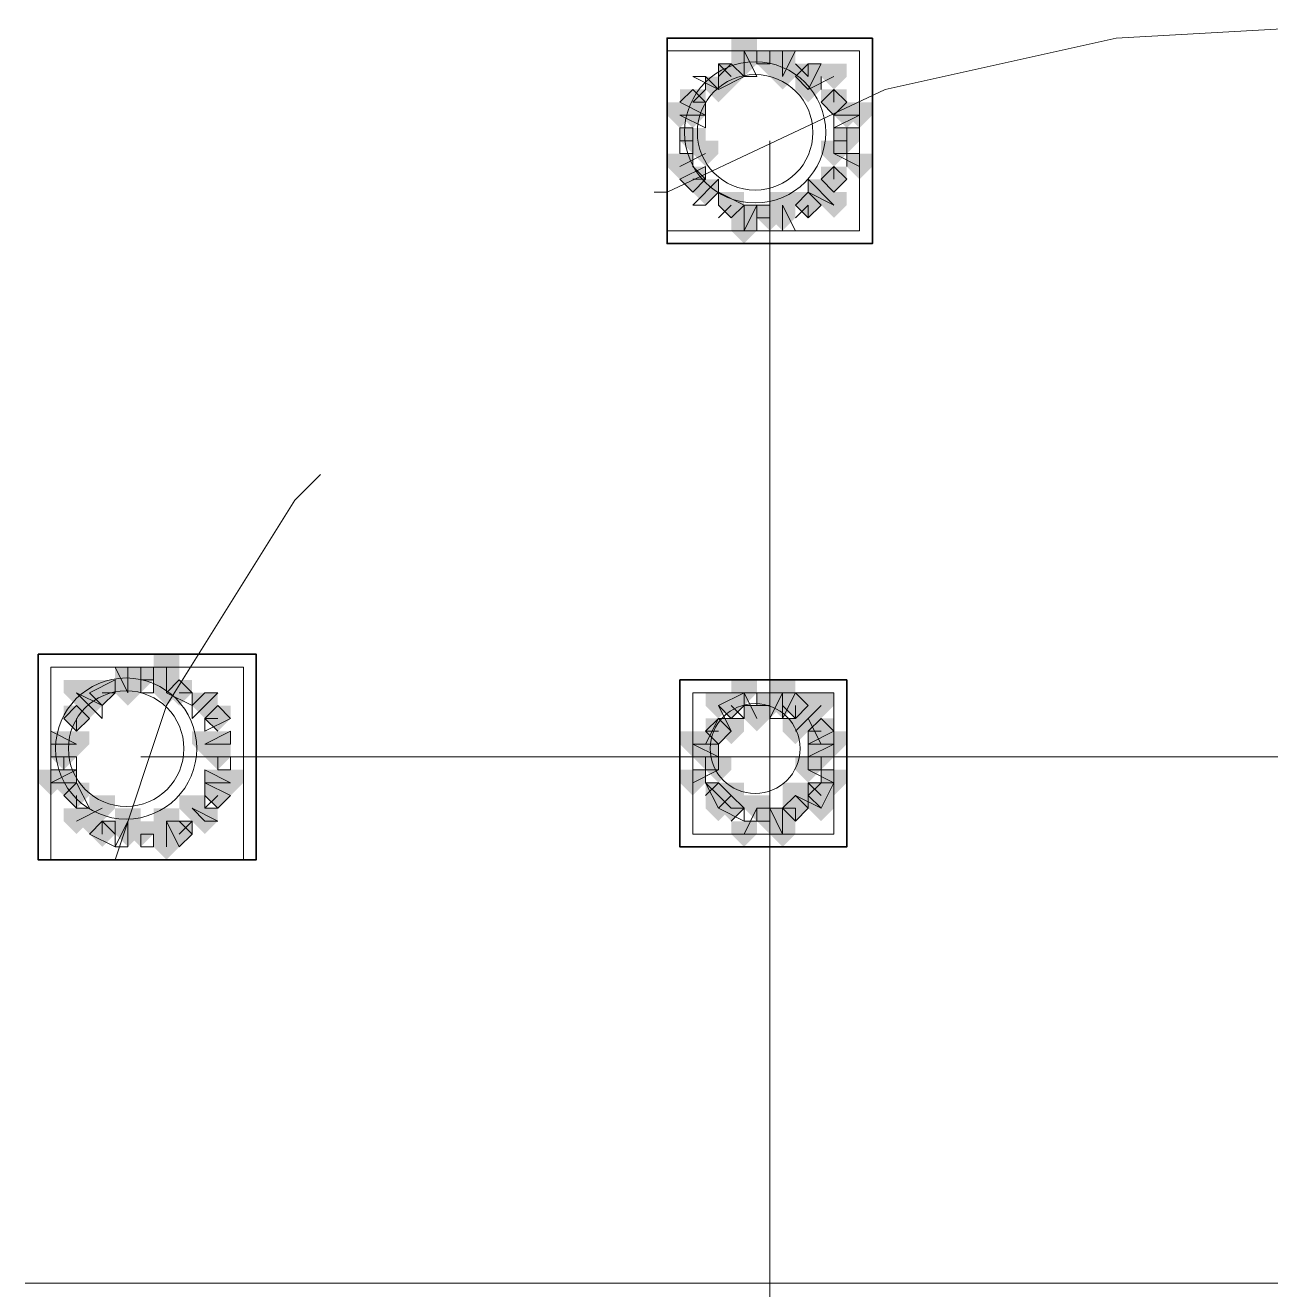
# Model space of a CAD drawing. Header units: millimetres. Extents: x 2315 to 4619, y 1334 to 1897.
# Drawn here: x 3662.01 to 3667.93, y 1541.67 to 1547.68 of the extents above; entities that cross this region are included whole.
import ezdxf

# ---------------------------------------------------------------- set-up
doc = ezdxf.new("R2010")
doc.units = ezdxf.units.MM
for name, color, linetype, true_color in [('PDF_10', 7, 'Continuous', 0x00b85c), ('PDF_AXIS', 7, 'Continuous', 0x00b85c), ('PDF_柱构件', 7, 'Continuous', 0x00b85c), ('PDF_转运站初步方案', 7, 'Continuous', 0x00b85c)]:
    doc.layers.add(name, color=color, linetype=linetype, true_color=true_color)
doc.layers.add('PDF_中心线层', color=1, linetype='Continuous')
doc.layers.add('PDF_粗实线层', color=7, linetype='Continuous')

msp = doc.modelspace()

# ---------------------------------------------------------------- hatches: boundary and pattern name
at = {"layer": 'PDF_10', "transparency": 33554559}
for points in [[(3665.5489, 1547.5601), (3665.4878, 1547.5601), (3665.4878, 1547.499), (3665.5489, 1547.4379), (3665.6099, 1547.499), (3665.6099, 1547.5601)], [(3665.5489, 1547.5601), (3665.4878, 1547.5601), (3665.4878, 1547.499), (3665.5489, 1547.4379), (3665.6099, 1547.499), (3665.6099, 1547.5601)], [(3665.3656, 1547.499), (3665.3045, 1547.499), (3665.3045, 1547.4379), (3665.3656, 1547.3768), (3665.4267, 1547.4379), (3665.4267, 1547.499)], [(3665.3656, 1547.499), (3665.3045, 1547.499), (3665.3045, 1547.4379), (3665.3656, 1547.3768), (3665.4267, 1547.4379), (3665.4267, 1547.499)], [(3665.7321, 1547.499), (3665.671, 1547.499), (3665.671, 1547.4379), (3665.7321, 1547.3768), (3665.7932, 1547.4379), (3665.7932, 1547.499)], [(3665.7321, 1547.499), (3665.671, 1547.499), (3665.671, 1547.4379), (3665.7321, 1547.3768), (3665.7932, 1547.4379), (3665.7932, 1547.499)], [(3665.1824, 1547.3768), (3665.1213, 1547.3768), (3665.1213, 1547.3157), (3665.1824, 1547.2547), (3665.2435, 1547.3157), (3665.2435, 1547.3768)], [(3665.1824, 1547.3768), (3665.1213, 1547.3768), (3665.1213, 1547.3157), (3665.1824, 1547.2547), (3665.2435, 1547.3157), (3665.2435, 1547.3768)], [(3665.8543, 1547.3768), (3665.7932, 1547.3768), (3665.7932, 1547.3157), (3665.8543, 1547.2547), (3665.9153, 1547.3157), (3665.9153, 1547.3768)], [(3665.8543, 1547.3768), (3665.7932, 1547.3768), (3665.7932, 1547.3157), (3665.8543, 1547.2547), (3665.9153, 1547.3157), (3665.9153, 1547.3768)], [(3665.8543, 1547.3768), (3665.7932, 1547.3768), (3665.7932, 1547.3157), (3665.8543, 1547.2547), (3665.9153, 1547.3157), (3665.9153, 1547.3768)], [(3665.1824, 1547.1936), (3665.1213, 1547.1936), (3665.1213, 1547.1325), (3665.1824, 1547.0714), (3665.2435, 1547.1325), (3665.2435, 1547.1936)], [(3665.1824, 1547.1936), (3665.1213, 1547.1936), (3665.1213, 1547.1325), (3665.1824, 1547.0714), (3665.2435, 1547.1325), (3665.2435, 1547.1936)], [(3665.9153, 1547.1936), (3665.8543, 1547.1936), (3665.8543, 1547.1325), (3665.9153, 1547.0714), (3665.9764, 1547.1325), (3665.9764, 1547.1936)], [(3665.9153, 1547.1936), (3665.8543, 1547.1936), (3665.8543, 1547.1325), (3665.9153, 1547.0714), (3665.9764, 1547.1325), (3665.9764, 1547.1936)], [(3665.1824, 1547.0103), (3665.1213, 1547.0103), (3665.1213, 1546.9493), (3665.1824, 1546.8882), (3665.2435, 1546.9493), (3665.2435, 1547.0103)], [(3665.1824, 1547.0103), (3665.1213, 1547.0103), (3665.1213, 1546.9493), (3665.1824, 1546.8882), (3665.2435, 1546.9493), (3665.2435, 1547.0103)], [(3665.8543, 1547.0103), (3665.7932, 1547.0103), (3665.7932, 1546.9493), (3665.8543, 1546.8882), (3665.9153, 1546.9493), (3665.9153, 1547.0103)], [(3665.8543, 1547.0103), (3665.7932, 1547.0103), (3665.7932, 1546.9493), (3665.8543, 1546.8882), (3665.9153, 1546.9493), (3665.9153, 1547.0103)], [(3665.8543, 1547.0103), (3665.7932, 1547.0103), (3665.7932, 1546.9493), (3665.8543, 1546.8882), (3665.9153, 1546.9493), (3665.9153, 1547.0103)], [(3665.3656, 1546.8882), (3665.3045, 1546.8882), (3665.3045, 1546.8271), (3665.3656, 1546.766), (3665.4267, 1546.8271), (3665.4267, 1546.8882)], [(3665.3656, 1546.8882), (3665.3045, 1546.8882), (3665.3045, 1546.8271), (3665.3656, 1546.766), (3665.4267, 1546.8271), (3665.4267, 1546.8882)], [(3665.7321, 1546.8882), (3665.671, 1546.8882), (3665.671, 1546.8271), (3665.7321, 1546.766), (3665.7932, 1546.8271), (3665.7932, 1546.8882)], [(3665.7321, 1546.8882), (3665.671, 1546.8882), (3665.671, 1546.8271), (3665.7321, 1546.766), (3665.7932, 1546.8271), (3665.7932, 1546.8882)], [(3665.5489, 1546.8271), (3665.4878, 1546.8271), (3665.4878, 1546.766), (3665.5489, 1546.7049), (3665.6099, 1546.766), (3665.6099, 1546.8271)], [(3665.5489, 1546.8271), (3665.4878, 1546.8271), (3665.4878, 1546.766), (3665.5489, 1546.7049), (3665.6099, 1546.766), (3665.6099, 1546.8271)], [(3665.5489, 1546.8271), (3665.4878, 1546.8271), (3665.4878, 1546.766), (3665.5489, 1546.7049), (3665.6099, 1546.766), (3665.6099, 1546.8271)], [(3662.5559, 1544.6282), (3662.4948, 1544.6282), (3662.4948, 1544.5671), (3662.5559, 1544.506), (3662.617, 1544.5671), (3662.617, 1544.6282)], [(3662.5559, 1544.6282), (3662.4948, 1544.6282), (3662.4948, 1544.5671), (3662.5559, 1544.506), (3662.617, 1544.5671), (3662.617, 1544.6282)], [(3662.3726, 1544.5671), (3662.3116, 1544.5671), (3662.3116, 1544.506), (3662.3726, 1544.4449), (3662.4337, 1544.506), (3662.4337, 1544.5671)], [(3662.3726, 1544.5671), (3662.3116, 1544.5671), (3662.3116, 1544.506), (3662.3726, 1544.4449), (3662.4337, 1544.506), (3662.4337, 1544.5671)], [(3662.3726, 1544.5671), (3662.3116, 1544.5671), (3662.3116, 1544.506), (3662.3726, 1544.4449), (3662.4337, 1544.506), (3662.4337, 1544.5671)], [(3662.7391, 1544.5671), (3662.678, 1544.5671), (3662.678, 1544.506), (3662.7391, 1544.4449), (3662.8002, 1544.506), (3662.8002, 1544.5671)], [(3662.7391, 1544.5671), (3662.678, 1544.5671), (3662.678, 1544.506), (3662.7391, 1544.4449), (3662.8002, 1544.506), (3662.8002, 1544.5671)], [(3665.3656, 1544.506), (3665.3045, 1544.506), (3665.3045, 1544.4449), (3665.3656, 1544.3839), (3665.4267, 1544.4449), (3665.4267, 1544.506)], [(3665.3656, 1544.506), (3665.3045, 1544.506), (3665.3045, 1544.4449), (3665.3656, 1544.3839), (3665.4267, 1544.4449), (3665.4267, 1544.506)], [(3665.5489, 1544.506), (3665.4878, 1544.506), (3665.4878, 1544.4449), (3665.5489, 1544.3839), (3665.6099, 1544.4449), (3665.6099, 1544.506)], [(3665.5489, 1544.506), (3665.4878, 1544.506), (3665.4878, 1544.4449), (3665.5489, 1544.3839), (3665.6099, 1544.4449), (3665.6099, 1544.506)], [(3665.671, 1544.506), (3665.6099, 1544.506), (3665.6099, 1544.4449), (3665.671, 1544.3839), (3665.7321, 1544.4449), (3665.7321, 1544.506)], [(3665.671, 1544.506), (3665.6099, 1544.506), (3665.6099, 1544.4449), (3665.671, 1544.3839), (3665.7321, 1544.4449), (3665.7321, 1544.506)], [(3662.2505, 1544.4449), (3662.1894, 1544.4449), (3662.1894, 1544.3839), (3662.2505, 1544.3228), (3662.3116, 1544.3839), (3662.3116, 1544.4449)], [(3662.2505, 1544.4449), (3662.1894, 1544.4449), (3662.1894, 1544.3839), (3662.2505, 1544.3228), (3662.3116, 1544.3839), (3662.3116, 1544.4449)], [(3662.2505, 1544.4449), (3662.1894, 1544.4449), (3662.1894, 1544.3839), (3662.2505, 1544.3228), (3662.3116, 1544.3839), (3662.3116, 1544.4449)], [(3662.9224, 1544.4449), (3662.8613, 1544.4449), (3662.8613, 1544.3839), (3662.9224, 1544.3228), (3662.9834, 1544.3839), (3662.9834, 1544.4449)], [(3662.9224, 1544.4449), (3662.8613, 1544.4449), (3662.8613, 1544.3839), (3662.9224, 1544.3228), (3662.9834, 1544.3839), (3662.9834, 1544.4449)], [(3665.3045, 1544.3839), (3665.2435, 1544.3839), (3665.2435, 1544.3228), (3665.3045, 1544.2617), (3665.3656, 1544.3228), (3665.3656, 1544.3839)], [(3665.3045, 1544.3839), (3665.2435, 1544.3839), (3665.2435, 1544.3228), (3665.3045, 1544.2617), (3665.3656, 1544.3228), (3665.3656, 1544.3839)], [(3665.7932, 1544.3839), (3665.7321, 1544.3839), (3665.7321, 1544.3228), (3665.7932, 1544.2617), (3665.8543, 1544.3228), (3665.8543, 1544.3839)], [(3665.7932, 1544.3839), (3665.7321, 1544.3839), (3665.7321, 1544.3228), (3665.7932, 1544.2617), (3665.8543, 1544.3228), (3665.8543, 1544.3839)], [(3662.1894, 1544.2617), (3662.1283, 1544.2617), (3662.1283, 1544.2006), (3662.1894, 1544.1395), (3662.2505, 1544.2006), (3662.2505, 1544.2617)], [(3662.1894, 1544.2617), (3662.1283, 1544.2617), (3662.1283, 1544.2006), (3662.1894, 1544.1395), (3662.2505, 1544.2006), (3662.2505, 1544.2617)], [(3662.9224, 1544.2617), (3662.8613, 1544.2617), (3662.8613, 1544.2006), (3662.9224, 1544.1395), (3662.9834, 1544.2006), (3662.9834, 1544.2617)], [(3662.9224, 1544.2617), (3662.8613, 1544.2617), (3662.8613, 1544.2006), (3662.9224, 1544.1395), (3662.9834, 1544.2006), (3662.9834, 1544.2617)], [(3665.2435, 1544.2617), (3665.1824, 1544.2617), (3665.1824, 1544.2006), (3665.2435, 1544.1395), (3665.3045, 1544.2006), (3665.3045, 1544.2617)], [(3665.2435, 1544.2617), (3665.1824, 1544.2617), (3665.1824, 1544.2006), (3665.2435, 1544.1395), (3665.3045, 1544.2006), (3665.3045, 1544.2617)], [(3665.7932, 1544.2617), (3665.7321, 1544.2617), (3665.7321, 1544.2006), (3665.7932, 1544.1395), (3665.8543, 1544.2006), (3665.8543, 1544.2617)], [(3665.7932, 1544.2617), (3665.7321, 1544.2617), (3665.7321, 1544.2006), (3665.7932, 1544.1395), (3665.8543, 1544.2006), (3665.8543, 1544.2617)], [(3662.2505, 1544.0784), (3662.1894, 1544.0784), (3662.1894, 1544.0174), (3662.2505, 1543.9563), (3662.3116, 1544.0174), (3662.3116, 1544.0784)], [(3662.2505, 1544.0784), (3662.1894, 1544.0784), (3662.1894, 1544.0174), (3662.2505, 1543.9563), (3662.3116, 1544.0174), (3662.3116, 1544.0784)], [(3662.9224, 1544.0784), (3662.8613, 1544.0784), (3662.8613, 1544.0174), (3662.9224, 1543.9563), (3662.9834, 1544.0174), (3662.9834, 1544.0784)], [(3662.9224, 1544.0784), (3662.8613, 1544.0784), (3662.8613, 1544.0174), (3662.9224, 1543.9563), (3662.9834, 1544.0174), (3662.9834, 1544.0784)], [(3665.3045, 1544.0784), (3665.2435, 1544.0784), (3665.2435, 1544.0174), (3665.3045, 1543.9563), (3665.3656, 1544.0174), (3665.3656, 1544.0784)], [(3665.3045, 1544.0784), (3665.2435, 1544.0784), (3665.2435, 1544.0174), (3665.3045, 1543.9563), (3665.3656, 1544.0174), (3665.3656, 1544.0784)], [(3665.7932, 1544.0784), (3665.7321, 1544.0784), (3665.7321, 1544.0174), (3665.7932, 1543.9563), (3665.8543, 1544.0174), (3665.8543, 1544.0784)], [(3665.7932, 1544.0784), (3665.7321, 1544.0784), (3665.7321, 1544.0174), (3665.7932, 1543.9563), (3665.8543, 1544.0174), (3665.8543, 1544.0784)], [(3665.3656, 1544.0174), (3665.3045, 1544.0174), (3665.3045, 1543.9563), (3665.3656, 1543.8952), (3665.4267, 1543.9563), (3665.4267, 1544.0174)], [(3665.3656, 1544.0174), (3665.3045, 1544.0174), (3665.3045, 1543.9563), (3665.3656, 1543.8952), (3665.4267, 1543.9563), (3665.4267, 1544.0174)], [(3665.671, 1544.0174), (3665.6099, 1544.0174), (3665.6099, 1543.9563), (3665.671, 1543.8952), (3665.7321, 1543.9563), (3665.7321, 1544.0174)], [(3665.671, 1544.0174), (3665.6099, 1544.0174), (3665.6099, 1543.9563), (3665.671, 1543.8952), (3665.7321, 1543.9563), (3665.7321, 1544.0174)], [(3665.5489, 1543.9563), (3665.4878, 1543.9563), (3665.4878, 1543.8952), (3665.5489, 1543.8341), (3665.6099, 1543.8952), (3665.6099, 1543.9563)], [(3665.5489, 1543.9563), (3665.4878, 1543.9563), (3665.4878, 1543.8952), (3665.5489, 1543.8341), (3665.6099, 1543.8952), (3665.6099, 1543.9563)], [(3662.3726, 1543.8952), (3662.3116, 1543.8952), (3662.3116, 1543.8341), (3662.3726, 1543.773), (3662.4337, 1543.8341), (3662.4337, 1543.8952)], [(3662.3726, 1543.8952), (3662.3116, 1543.8952), (3662.3116, 1543.8341), (3662.3726, 1543.773), (3662.4337, 1543.8341), (3662.4337, 1543.8952)], [(3662.5559, 1543.8952), (3662.4948, 1543.8952), (3662.4948, 1543.8341), (3662.5559, 1543.773), (3662.617, 1543.8341), (3662.617, 1543.8952)], [(3662.5559, 1543.8952), (3662.4948, 1543.8952), (3662.4948, 1543.8341), (3662.5559, 1543.773), (3662.617, 1543.8341), (3662.617, 1543.8952)], [(3662.7391, 1543.8952), (3662.678, 1543.8952), (3662.678, 1543.8341), (3662.7391, 1543.773), (3662.8002, 1543.8341), (3662.8002, 1543.8952)], [(3662.7391, 1543.8952), (3662.678, 1543.8952), (3662.678, 1543.8341), (3662.7391, 1543.773), (3662.8002, 1543.8341), (3662.8002, 1543.8952)]]:
    msp.add_hatch(color=256, dxfattribs=at).paths.add_polyline_path(points)
at = {"layer": 'PDF_柱构件', "transparency": 33554559}
for points in [[(3665.4267, 1547.6211), (3665.3656, 1547.6211), (3665.3656, 1547.5601), (3665.4267, 1547.499), (3665.4878, 1547.5601), (3665.4878, 1547.6211)], [(3665.4267, 1547.5601), (3665.3656, 1547.5601), (3665.3656, 1547.499), (3665.4267, 1547.4379), (3665.4878, 1547.499), (3665.4878, 1547.5601)], [(3665.6099, 1547.5601), (3665.5489, 1547.5601), (3665.5489, 1547.499), (3665.6099, 1547.4379), (3665.671, 1547.499), (3665.671, 1547.5601)], [(3665.6099, 1547.499), (3665.5489, 1547.499), (3665.5489, 1547.4379), (3665.6099, 1547.3768), (3665.671, 1547.4379), (3665.671, 1547.499)], [(3665.8543, 1547.499), (3665.7932, 1547.499), (3665.7932, 1547.4379), (3665.8543, 1547.3768), (3665.9153, 1547.4379), (3665.9153, 1547.499)], [(3665.3045, 1547.4379), (3665.2435, 1547.4379), (3665.2435, 1547.3768), (3665.3045, 1547.3157), (3665.3656, 1547.3768), (3665.3656, 1547.4379)], [(3665.7321, 1547.4379), (3665.671, 1547.4379), (3665.671, 1547.3768), (3665.7321, 1547.3157), (3665.7932, 1547.3768), (3665.7932, 1547.4379)], [(3665.1213, 1547.3157), (3665.0602, 1547.3157), (3665.0602, 1547.2547), (3665.1213, 1547.1936), (3665.1824, 1547.2547), (3665.1824, 1547.3157)], [(3665.1824, 1547.3157), (3665.1213, 1547.3157), (3665.1213, 1547.2547), (3665.1824, 1547.1936), (3665.2435, 1547.2547), (3665.2435, 1547.3157)], [(3665.9153, 1547.3157), (3665.8543, 1547.3157), (3665.8543, 1547.2547), (3665.9153, 1547.1936), (3665.9764, 1547.2547), (3665.9764, 1547.3157)], [(3665.9764, 1547.3157), (3665.9153, 1547.3157), (3665.9153, 1547.2547), (3665.9764, 1547.1936), (3666.0375, 1547.2547), (3666.0375, 1547.3157)], [(3665.2435, 1547.1325), (3665.1824, 1547.1325), (3665.1824, 1547.0714), (3665.2435, 1547.0103), (3665.3045, 1547.0714), (3665.3045, 1547.1325)], [(3665.8543, 1547.1325), (3665.7932, 1547.1325), (3665.7932, 1547.0714), (3665.8543, 1547.0103), (3665.9153, 1547.0714), (3665.9153, 1547.1325)], [(3665.1213, 1547.0714), (3665.0602, 1547.0714), (3665.0602, 1547.0103), (3665.1213, 1546.9493), (3665.1824, 1547.0103), (3665.1824, 1547.0714)], [(3665.9764, 1547.0714), (3665.9153, 1547.0714), (3665.9153, 1547.0103), (3665.9764, 1546.9493), (3666.0375, 1547.0103), (3666.0375, 1547.0714)], [(3665.2435, 1546.9493), (3665.1824, 1546.9493), (3665.1824, 1546.8882), (3665.2435, 1546.8271), (3665.3045, 1546.8882), (3665.3045, 1546.9493)], [(3665.7932, 1546.9493), (3665.7321, 1546.9493), (3665.7321, 1546.8882), (3665.7932, 1546.8271), (3665.8543, 1546.8882), (3665.8543, 1546.9493)], [(3665.6099, 1546.8882), (3665.5489, 1546.8882), (3665.5489, 1546.8271), (3665.6099, 1546.766), (3665.671, 1546.8271), (3665.671, 1546.8882)], [(3665.8543, 1546.8882), (3665.7932, 1546.8882), (3665.7932, 1546.8271), (3665.8543, 1546.766), (3665.9153, 1546.8271), (3665.9153, 1546.8882)], [(3665.4267, 1546.8271), (3665.3656, 1546.8271), (3665.3656, 1546.766), (3665.4267, 1546.7049), (3665.4878, 1546.766), (3665.4878, 1546.8271)], [(3665.6099, 1546.8271), (3665.5489, 1546.8271), (3665.5489, 1546.766), (3665.6099, 1546.7049), (3665.671, 1546.766), (3665.671, 1546.8271)], [(3665.4267, 1546.766), (3665.3656, 1546.766), (3665.3656, 1546.7049), (3665.4267, 1546.6439), (3665.4878, 1546.7049), (3665.4878, 1546.766)], [(3662.678, 1544.6893), (3662.617, 1544.6893), (3662.617, 1544.6282), (3662.678, 1544.5671), (3662.7391, 1544.6282), (3662.7391, 1544.6893)], [(3662.4948, 1544.6282), (3662.4337, 1544.6282), (3662.4337, 1544.5671), (3662.4948, 1544.506), (3662.5559, 1544.5671), (3662.5559, 1544.6282)], [(3662.678, 1544.6282), (3662.617, 1544.6282), (3662.617, 1544.5671), (3662.678, 1544.506), (3662.7391, 1544.5671), (3662.7391, 1544.6282)], [(3662.2505, 1544.5671), (3662.1894, 1544.5671), (3662.1894, 1544.506), (3662.2505, 1544.4449), (3662.3116, 1544.506), (3662.3116, 1544.5671)], [(3662.4948, 1544.5671), (3662.4337, 1544.5671), (3662.4337, 1544.506), (3662.4948, 1544.4449), (3662.5559, 1544.506), (3662.5559, 1544.5671)], [(3662.678, 1544.5671), (3662.617, 1544.5671), (3662.617, 1544.506), (3662.678, 1544.4449), (3662.7391, 1544.506), (3662.7391, 1544.5671)], [(3665.4267, 1544.5671), (3665.3656, 1544.5671), (3665.3656, 1544.506), (3665.4267, 1544.4449), (3665.4878, 1544.506), (3665.4878, 1544.5671)], [(3665.6099, 1544.5671), (3665.5489, 1544.5671), (3665.5489, 1544.506), (3665.6099, 1544.4449), (3665.671, 1544.506), (3665.671, 1544.5671)], [(3662.3116, 1544.506), (3662.2505, 1544.506), (3662.2505, 1544.4449), (3662.3116, 1544.3839), (3662.3726, 1544.4449), (3662.3726, 1544.506)], [(3662.8613, 1544.506), (3662.8002, 1544.506), (3662.8002, 1544.4449), (3662.8613, 1544.3839), (3662.9224, 1544.4449), (3662.9224, 1544.506)], [(3665.3045, 1544.506), (3665.2435, 1544.506), (3665.2435, 1544.4449), (3665.3045, 1544.3839), (3665.3656, 1544.4449), (3665.3656, 1544.506)], [(3665.6099, 1544.506), (3665.5489, 1544.506), (3665.5489, 1544.4449), (3665.6099, 1544.3839), (3665.671, 1544.4449), (3665.671, 1544.506)], [(3665.7932, 1544.506), (3665.7321, 1544.506), (3665.7321, 1544.4449), (3665.7932, 1544.3839), (3665.8543, 1544.4449), (3665.8543, 1544.506)], [(3665.4878, 1544.4449), (3665.4267, 1544.4449), (3665.4267, 1544.3839), (3665.4878, 1544.3228), (3665.5489, 1544.3839), (3665.5489, 1544.4449)], [(3665.7321, 1544.4449), (3665.671, 1544.4449), (3665.671, 1544.3839), (3665.7321, 1544.3228), (3665.7932, 1544.3839), (3665.7932, 1544.4449)], [(3665.3656, 1544.3839), (3665.3045, 1544.3839), (3665.3045, 1544.3228), (3665.3656, 1544.2617), (3665.4267, 1544.3228), (3665.4267, 1544.3839)], [(3665.671, 1544.3839), (3665.6099, 1544.3839), (3665.6099, 1544.3228), (3665.671, 1544.2617), (3665.7321, 1544.3228), (3665.7321, 1544.3839)], [(3662.1894, 1544.3228), (3662.1283, 1544.3228), (3662.1283, 1544.2617), (3662.1894, 1544.2006), (3662.2505, 1544.2617), (3662.2505, 1544.3228)], [(3662.2505, 1544.3228), (3662.1894, 1544.3228), (3662.1894, 1544.2617), (3662.2505, 1544.2006), (3662.3116, 1544.2617), (3662.3116, 1544.3228)], [(3662.8613, 1544.3228), (3662.8002, 1544.3228), (3662.8002, 1544.2617), (3662.8613, 1544.2006), (3662.9224, 1544.2617), (3662.9224, 1544.3228)], [(3662.9224, 1544.3228), (3662.8613, 1544.3228), (3662.8613, 1544.2617), (3662.9224, 1544.2006), (3662.9834, 1544.2617), (3662.9834, 1544.3228)], [(3665.1824, 1544.3228), (3665.1213, 1544.3228), (3665.1213, 1544.2617), (3665.1824, 1544.2006), (3665.2435, 1544.2617), (3665.2435, 1544.3228)], [(3665.2435, 1544.3228), (3665.1824, 1544.3228), (3665.1824, 1544.2617), (3665.2435, 1544.2006), (3665.3045, 1544.2617), (3665.3045, 1544.3228)], [(3665.7932, 1544.3228), (3665.7321, 1544.3228), (3665.7321, 1544.2617), (3665.7932, 1544.2006), (3665.8543, 1544.2617), (3665.8543, 1544.3228)], [(3665.8543, 1544.3228), (3665.7932, 1544.3228), (3665.7932, 1544.2617), (3665.8543, 1544.2006), (3665.9153, 1544.2617), (3665.9153, 1544.3228)], [(3665.3045, 1544.2006), (3665.2435, 1544.2006), (3665.2435, 1544.1395), (3665.3045, 1544.0784), (3665.3656, 1544.1395), (3665.3656, 1544.2006)], [(3665.7321, 1544.2006), (3665.671, 1544.2006), (3665.671, 1544.1395), (3665.7321, 1544.0784), (3665.7932, 1544.1395), (3665.7932, 1544.2006)], [(3662.1283, 1544.1395), (3662.0672, 1544.1395), (3662.0672, 1544.0784), (3662.1283, 1544.0174), (3662.1894, 1544.0784), (3662.1894, 1544.1395)], [(3662.1894, 1544.1395), (3662.1283, 1544.1395), (3662.1283, 1544.0784), (3662.1894, 1544.0174), (3662.2505, 1544.0784), (3662.2505, 1544.1395)], [(3662.9224, 1544.1395), (3662.8613, 1544.1395), (3662.8613, 1544.0784), (3662.9224, 1544.0174), (3662.9834, 1544.0784), (3662.9834, 1544.1395)], [(3662.9834, 1544.1395), (3662.9224, 1544.1395), (3662.9224, 1544.0784), (3662.9834, 1544.0174), (3663.0445, 1544.0784), (3663.0445, 1544.1395)], [(3665.1824, 1544.1395), (3665.1213, 1544.1395), (3665.1213, 1544.0784), (3665.1824, 1544.0174), (3665.2435, 1544.0784), (3665.2435, 1544.1395)], [(3665.8543, 1544.1395), (3665.7932, 1544.1395), (3665.7932, 1544.0784), (3665.8543, 1544.0174), (3665.9153, 1544.0784), (3665.9153, 1544.1395)], [(3665.3656, 1544.0784), (3665.3045, 1544.0784), (3665.3045, 1544.0174), (3665.3656, 1543.9563), (3665.4267, 1544.0174), (3665.4267, 1544.0784)], [(3665.671, 1544.0784), (3665.6099, 1544.0784), (3665.6099, 1544.0174), (3665.671, 1543.9563), (3665.7321, 1544.0174), (3665.7321, 1544.0784)], [(3662.3726, 1544.0174), (3662.3116, 1544.0174), (3662.3116, 1543.9563), (3662.3726, 1543.8952), (3662.4337, 1543.9563), (3662.4337, 1544.0174)], [(3662.8002, 1544.0174), (3662.7391, 1544.0174), (3662.7391, 1543.9563), (3662.8002, 1543.8952), (3662.8613, 1543.9563), (3662.8613, 1544.0174)], [(3665.3045, 1544.0174), (3665.2435, 1544.0174), (3665.2435, 1543.9563), (3665.3045, 1543.8952), (3665.3656, 1543.9563), (3665.3656, 1544.0174)], [(3665.4878, 1544.0174), (3665.4267, 1544.0174), (3665.4267, 1543.9563), (3665.4878, 1543.8952), (3665.5489, 1543.9563), (3665.5489, 1544.0174)], [(3665.7932, 1544.0174), (3665.7321, 1544.0174), (3665.7321, 1543.9563), (3665.7932, 1543.8952), (3665.8543, 1543.9563), (3665.8543, 1544.0174)], [(3662.2505, 1543.9563), (3662.1894, 1543.9563), (3662.1894, 1543.8952), (3662.2505, 1543.8341), (3662.3116, 1543.8952), (3662.3116, 1543.9563)], [(3662.3116, 1543.9563), (3662.2505, 1543.9563), (3662.2505, 1543.8952), (3662.3116, 1543.8341), (3662.3726, 1543.8952), (3662.3726, 1543.9563)], [(3662.4948, 1543.9563), (3662.4337, 1543.9563), (3662.4337, 1543.8952), (3662.4948, 1543.8341), (3662.5559, 1543.8952), (3662.5559, 1543.9563)], [(3662.678, 1543.9563), (3662.617, 1543.9563), (3662.617, 1543.8952), (3662.678, 1543.8341), (3662.7391, 1543.8952), (3662.7391, 1543.9563)], [(3662.8613, 1543.9563), (3662.8002, 1543.9563), (3662.8002, 1543.8952), (3662.8613, 1543.8341), (3662.9224, 1543.8952), (3662.9224, 1543.9563)], [(3665.6099, 1543.9563), (3665.5489, 1543.9563), (3665.5489, 1543.8952), (3665.6099, 1543.8341), (3665.671, 1543.8952), (3665.671, 1543.9563)], [(3662.4948, 1543.8952), (3662.4337, 1543.8952), (3662.4337, 1543.8341), (3662.4948, 1543.773), (3662.5559, 1543.8341), (3662.5559, 1543.8952)], [(3662.678, 1543.8952), (3662.617, 1543.8952), (3662.617, 1543.8341), (3662.678, 1543.773), (3662.7391, 1543.8341), (3662.7391, 1543.8952)], [(3665.4267, 1543.8952), (3665.3656, 1543.8952), (3665.3656, 1543.8341), (3665.4267, 1543.773), (3665.4878, 1543.8341), (3665.4878, 1543.8952)], [(3665.6099, 1543.8952), (3665.5489, 1543.8952), (3665.5489, 1543.8341), (3665.6099, 1543.773), (3665.671, 1543.8341), (3665.671, 1543.8952)], [(3662.678, 1543.8341), (3662.617, 1543.8341), (3662.617, 1543.773), (3662.678, 1543.712), (3662.7391, 1543.773), (3662.7391, 1543.8341)]]:
    msp.add_hatch(color=256, dxfattribs=at).paths.add_polyline_path(points)
at = {"layer": 'PDF_转运站初步方案', "transparency": 33554559}
for points in [[(3665.5489, 1547.5601), (3665.4878, 1547.5601), (3665.4878, 1547.499), (3665.5489, 1547.4379), (3665.6099, 1547.499), (3665.6099, 1547.5601)], [(3665.5489, 1547.5601), (3665.4878, 1547.5601), (3665.4878, 1547.499), (3665.5489, 1547.4379), (3665.6099, 1547.499), (3665.6099, 1547.5601)], [(3665.3656, 1547.499), (3665.3045, 1547.499), (3665.3045, 1547.4379), (3665.3656, 1547.3768), (3665.4267, 1547.4379), (3665.4267, 1547.499)], [(3665.3656, 1547.499), (3665.3045, 1547.499), (3665.3045, 1547.4379), (3665.3656, 1547.3768), (3665.4267, 1547.4379), (3665.4267, 1547.499)], [(3665.7321, 1547.499), (3665.671, 1547.499), (3665.671, 1547.4379), (3665.7321, 1547.3768), (3665.7932, 1547.4379), (3665.7932, 1547.499)], [(3665.7321, 1547.499), (3665.671, 1547.499), (3665.671, 1547.4379), (3665.7321, 1547.3768), (3665.7932, 1547.4379), (3665.7932, 1547.499)], [(3665.1824, 1547.3768), (3665.1213, 1547.3768), (3665.1213, 1547.3157), (3665.1824, 1547.2547), (3665.2435, 1547.3157), (3665.2435, 1547.3768)], [(3665.1824, 1547.3768), (3665.1213, 1547.3768), (3665.1213, 1547.3157), (3665.1824, 1547.2547), (3665.2435, 1547.3157), (3665.2435, 1547.3768)], [(3665.8543, 1547.3768), (3665.7932, 1547.3768), (3665.7932, 1547.3157), (3665.8543, 1547.2547), (3665.9153, 1547.3157), (3665.9153, 1547.3768)], [(3665.8543, 1547.3768), (3665.7932, 1547.3768), (3665.7932, 1547.3157), (3665.8543, 1547.2547), (3665.9153, 1547.3157), (3665.9153, 1547.3768)], [(3665.1824, 1547.1936), (3665.1213, 1547.1936), (3665.1213, 1547.1325), (3665.1824, 1547.0714), (3665.2435, 1547.1325), (3665.2435, 1547.1936)], [(3665.1824, 1547.1936), (3665.1213, 1547.1936), (3665.1213, 1547.1325), (3665.1824, 1547.0714), (3665.2435, 1547.1325), (3665.2435, 1547.1936)], [(3665.9153, 1547.1936), (3665.8543, 1547.1936), (3665.8543, 1547.1325), (3665.9153, 1547.0714), (3665.9764, 1547.1325), (3665.9764, 1547.1936)], [(3665.9153, 1547.1936), (3665.8543, 1547.1936), (3665.8543, 1547.1325), (3665.9153, 1547.0714), (3665.9764, 1547.1325), (3665.9764, 1547.1936)], [(3665.1824, 1547.0103), (3665.1213, 1547.0103), (3665.1213, 1546.9493), (3665.1824, 1546.8882), (3665.2435, 1546.9493), (3665.2435, 1547.0103)], [(3665.1824, 1547.0103), (3665.1213, 1547.0103), (3665.1213, 1546.9493), (3665.1824, 1546.8882), (3665.2435, 1546.9493), (3665.2435, 1547.0103)], [(3665.8543, 1547.0103), (3665.7932, 1547.0103), (3665.7932, 1546.9493), (3665.8543, 1546.8882), (3665.9153, 1546.9493), (3665.9153, 1547.0103)], [(3665.8543, 1547.0103), (3665.7932, 1547.0103), (3665.7932, 1546.9493), (3665.8543, 1546.8882), (3665.9153, 1546.9493), (3665.9153, 1547.0103)], [(3665.3656, 1546.8882), (3665.3045, 1546.8882), (3665.3045, 1546.8271), (3665.3656, 1546.766), (3665.4267, 1546.8271), (3665.4267, 1546.8882)], [(3665.3656, 1546.8882), (3665.3045, 1546.8882), (3665.3045, 1546.8271), (3665.3656, 1546.766), (3665.4267, 1546.8271), (3665.4267, 1546.8882)], [(3665.7321, 1546.8882), (3665.671, 1546.8882), (3665.671, 1546.8271), (3665.7321, 1546.766), (3665.7932, 1546.8271), (3665.7932, 1546.8882)], [(3665.7321, 1546.8882), (3665.671, 1546.8882), (3665.671, 1546.8271), (3665.7321, 1546.766), (3665.7932, 1546.8271), (3665.7932, 1546.8882)], [(3665.5489, 1546.8271), (3665.4878, 1546.8271), (3665.4878, 1546.766), (3665.5489, 1546.7049), (3665.6099, 1546.766), (3665.6099, 1546.8271)], [(3665.5489, 1546.8271), (3665.4878, 1546.8271), (3665.4878, 1546.766), (3665.5489, 1546.7049), (3665.6099, 1546.766), (3665.6099, 1546.8271)], [(3662.5559, 1544.6282), (3662.4948, 1544.6282), (3662.4948, 1544.5671), (3662.5559, 1544.506), (3662.617, 1544.5671), (3662.617, 1544.6282)], [(3662.5559, 1544.6282), (3662.4948, 1544.6282), (3662.4948, 1544.5671), (3662.5559, 1544.506), (3662.617, 1544.5671), (3662.617, 1544.6282)], [(3662.3726, 1544.5671), (3662.3116, 1544.5671), (3662.3116, 1544.506), (3662.3726, 1544.4449), (3662.4337, 1544.506), (3662.4337, 1544.5671)], [(3662.3726, 1544.5671), (3662.3116, 1544.5671), (3662.3116, 1544.506), (3662.3726, 1544.4449), (3662.4337, 1544.506), (3662.4337, 1544.5671)], [(3662.7391, 1544.5671), (3662.678, 1544.5671), (3662.678, 1544.506), (3662.7391, 1544.4449), (3662.8002, 1544.506), (3662.8002, 1544.5671)], [(3662.7391, 1544.5671), (3662.678, 1544.5671), (3662.678, 1544.506), (3662.7391, 1544.4449), (3662.8002, 1544.506), (3662.8002, 1544.5671)], [(3665.3656, 1544.506), (3665.3045, 1544.506), (3665.3045, 1544.4449), (3665.3656, 1544.3839), (3665.4267, 1544.4449), (3665.4267, 1544.506)], [(3665.3656, 1544.506), (3665.3045, 1544.506), (3665.3045, 1544.4449), (3665.3656, 1544.3839), (3665.4267, 1544.4449), (3665.4267, 1544.506)], [(3665.5489, 1544.506), (3665.4878, 1544.506), (3665.4878, 1544.4449), (3665.5489, 1544.3839), (3665.6099, 1544.4449), (3665.6099, 1544.506)], [(3665.5489, 1544.506), (3665.4878, 1544.506), (3665.4878, 1544.4449), (3665.5489, 1544.3839), (3665.6099, 1544.4449), (3665.6099, 1544.506)], [(3665.671, 1544.506), (3665.6099, 1544.506), (3665.6099, 1544.4449), (3665.671, 1544.3839), (3665.7321, 1544.4449), (3665.7321, 1544.506)], [(3665.671, 1544.506), (3665.6099, 1544.506), (3665.6099, 1544.4449), (3665.671, 1544.3839), (3665.7321, 1544.4449), (3665.7321, 1544.506)], [(3662.2505, 1544.4449), (3662.1894, 1544.4449), (3662.1894, 1544.3839), (3662.2505, 1544.3228), (3662.3116, 1544.3839), (3662.3116, 1544.4449)], [(3662.2505, 1544.4449), (3662.1894, 1544.4449), (3662.1894, 1544.3839), (3662.2505, 1544.3228), (3662.3116, 1544.3839), (3662.3116, 1544.4449)], [(3662.9224, 1544.4449), (3662.8613, 1544.4449), (3662.8613, 1544.3839), (3662.9224, 1544.3228), (3662.9834, 1544.3839), (3662.9834, 1544.4449)], [(3662.9224, 1544.4449), (3662.8613, 1544.4449), (3662.8613, 1544.3839), (3662.9224, 1544.3228), (3662.9834, 1544.3839), (3662.9834, 1544.4449)], [(3665.3045, 1544.3839), (3665.2435, 1544.3839), (3665.2435, 1544.3228), (3665.3045, 1544.2617), (3665.3656, 1544.3228), (3665.3656, 1544.3839)], [(3665.3045, 1544.3839), (3665.2435, 1544.3839), (3665.2435, 1544.3228), (3665.3045, 1544.2617), (3665.3656, 1544.3228), (3665.3656, 1544.3839)], [(3665.7932, 1544.3839), (3665.7321, 1544.3839), (3665.7321, 1544.3228), (3665.7932, 1544.2617), (3665.8543, 1544.3228), (3665.8543, 1544.3839)], [(3665.7932, 1544.3839), (3665.7321, 1544.3839), (3665.7321, 1544.3228), (3665.7932, 1544.2617), (3665.8543, 1544.3228), (3665.8543, 1544.3839)], [(3662.1894, 1544.2617), (3662.1283, 1544.2617), (3662.1283, 1544.2006), (3662.1894, 1544.1395), (3662.2505, 1544.2006), (3662.2505, 1544.2617)], [(3662.1894, 1544.2617), (3662.1283, 1544.2617), (3662.1283, 1544.2006), (3662.1894, 1544.1395), (3662.2505, 1544.2006), (3662.2505, 1544.2617)], [(3662.9224, 1544.2617), (3662.8613, 1544.2617), (3662.8613, 1544.2006), (3662.9224, 1544.1395), (3662.9834, 1544.2006), (3662.9834, 1544.2617)], [(3662.9224, 1544.2617), (3662.8613, 1544.2617), (3662.8613, 1544.2006), (3662.9224, 1544.1395), (3662.9834, 1544.2006), (3662.9834, 1544.2617)], [(3665.2435, 1544.2617), (3665.1824, 1544.2617), (3665.1824, 1544.2006), (3665.2435, 1544.1395), (3665.3045, 1544.2006), (3665.3045, 1544.2617)], [(3665.2435, 1544.2617), (3665.1824, 1544.2617), (3665.1824, 1544.2006), (3665.2435, 1544.1395), (3665.3045, 1544.2006), (3665.3045, 1544.2617)], [(3665.7932, 1544.2617), (3665.7321, 1544.2617), (3665.7321, 1544.2006), (3665.7932, 1544.1395), (3665.8543, 1544.2006), (3665.8543, 1544.2617)], [(3665.7932, 1544.2617), (3665.7321, 1544.2617), (3665.7321, 1544.2006), (3665.7932, 1544.1395), (3665.8543, 1544.2006), (3665.8543, 1544.2617)], [(3662.2505, 1544.0784), (3662.1894, 1544.0784), (3662.1894, 1544.0174), (3662.2505, 1543.9563), (3662.3116, 1544.0174), (3662.3116, 1544.0784)], [(3662.2505, 1544.0784), (3662.1894, 1544.0784), (3662.1894, 1544.0174), (3662.2505, 1543.9563), (3662.3116, 1544.0174), (3662.3116, 1544.0784)], [(3662.9224, 1544.0784), (3662.8613, 1544.0784), (3662.8613, 1544.0174), (3662.9224, 1543.9563), (3662.9834, 1544.0174), (3662.9834, 1544.0784)], [(3662.9224, 1544.0784), (3662.8613, 1544.0784), (3662.8613, 1544.0174), (3662.9224, 1543.9563), (3662.9834, 1544.0174), (3662.9834, 1544.0784)], [(3665.3045, 1544.0784), (3665.2435, 1544.0784), (3665.2435, 1544.0174), (3665.3045, 1543.9563), (3665.3656, 1544.0174), (3665.3656, 1544.0784)], [(3665.3045, 1544.0784), (3665.2435, 1544.0784), (3665.2435, 1544.0174), (3665.3045, 1543.9563), (3665.3656, 1544.0174), (3665.3656, 1544.0784)], [(3665.7932, 1544.0784), (3665.7321, 1544.0784), (3665.7321, 1544.0174), (3665.7932, 1543.9563), (3665.8543, 1544.0174), (3665.8543, 1544.0784)], [(3665.7932, 1544.0784), (3665.7321, 1544.0784), (3665.7321, 1544.0174), (3665.7932, 1543.9563), (3665.8543, 1544.0174), (3665.8543, 1544.0784)], [(3665.3656, 1544.0174), (3665.3045, 1544.0174), (3665.3045, 1543.9563), (3665.3656, 1543.8952), (3665.4267, 1543.9563), (3665.4267, 1544.0174)], [(3665.3656, 1544.0174), (3665.3045, 1544.0174), (3665.3045, 1543.9563), (3665.3656, 1543.8952), (3665.4267, 1543.9563), (3665.4267, 1544.0174)], [(3665.671, 1544.0174), (3665.6099, 1544.0174), (3665.6099, 1543.9563), (3665.671, 1543.8952), (3665.7321, 1543.9563), (3665.7321, 1544.0174)], [(3665.671, 1544.0174), (3665.6099, 1544.0174), (3665.6099, 1543.9563), (3665.671, 1543.8952), (3665.7321, 1543.9563), (3665.7321, 1544.0174)], [(3665.5489, 1543.9563), (3665.4878, 1543.9563), (3665.4878, 1543.8952), (3665.5489, 1543.8341), (3665.6099, 1543.8952), (3665.6099, 1543.9563)], [(3665.5489, 1543.9563), (3665.4878, 1543.9563), (3665.4878, 1543.8952), (3665.5489, 1543.8341), (3665.6099, 1543.8952), (3665.6099, 1543.9563)], [(3662.3726, 1543.8952), (3662.3116, 1543.8952), (3662.3116, 1543.8341), (3662.3726, 1543.773), (3662.4337, 1543.8341), (3662.4337, 1543.8952)], [(3662.3726, 1543.8952), (3662.3116, 1543.8952), (3662.3116, 1543.8341), (3662.3726, 1543.773), (3662.4337, 1543.8341), (3662.4337, 1543.8952)], [(3662.5559, 1543.8952), (3662.4948, 1543.8952), (3662.4948, 1543.8341), (3662.5559, 1543.773), (3662.617, 1543.8341), (3662.617, 1543.8952)], [(3662.5559, 1543.8952), (3662.4948, 1543.8952), (3662.4948, 1543.8341), (3662.5559, 1543.773), (3662.617, 1543.8341), (3662.617, 1543.8952)], [(3662.7391, 1543.8952), (3662.678, 1543.8952), (3662.678, 1543.8341), (3662.7391, 1543.773), (3662.8002, 1543.8341), (3662.8002, 1543.8952)], [(3662.7391, 1543.8952), (3662.678, 1543.8952), (3662.678, 1543.8341), (3662.7391, 1543.773), (3662.8002, 1543.8341), (3662.8002, 1543.8952)]]:
    msp.add_hatch(color=256, dxfattribs=at).paths.add_polyline_path(points)

# ---------------------------------------------------------------- linework, layer by layer
at = {"layer": 'PDF_10', "lineweight": 18}
for points in [[(3665.5489, 1547.5601), (3665.5489, 1547.499), (3665.4878, 1547.499)], [(3665.3656, 1547.499), (3665.3045, 1547.4379)], [(3665.3656, 1547.4379), (3665.3045, 1547.499)], [(3665.7321, 1547.499), (3665.7321, 1547.4379), (3665.671, 1547.499)], [(3665.2435, 1547.3768), (3665.1824, 1547.3157), (3665.2435, 1547.3157)], [(3665.8543, 1547.3157), (3665.8543, 1547.3768)], [(3665.1824, 1547.1936), (3665.1824, 1547.0714)], [(3665.9153, 1547.0714), (3665.9153, 1547.1936)], [(3665.1824, 1547.1325), (3665.1213, 1547.1325)], [(3665.8543, 1547.1325), (3665.9153, 1547.1325)], [(3665.1824, 1547.0103), (3665.2435, 1546.9493), (3665.1824, 1546.9493)], [(3665.8543, 1546.9493), (3665.8543, 1547.0103)], [(3665.3045, 1546.8271), (3665.3656, 1546.766)], [(3665.3656, 1546.8271), (3665.3045, 1546.766)], [(3665.671, 1546.766), (3665.7321, 1546.8271), (3665.7321, 1546.766)], [(3665.4878, 1546.766), (3665.5489, 1546.766)], [(3662.5559, 1544.506), (3662.5559, 1544.5671), (3662.617, 1544.5671)], [(3662.3726, 1544.506), (3662.4337, 1544.506)], [(3662.8002, 1544.506), (3662.7391, 1544.506), (3662.8002, 1544.506)], [(3665.4878, 1544.4449), (3665.5489, 1544.4449), (3665.5489, 1544.506)], [(3665.3656, 1544.3839), (3665.4267, 1544.4449)], [(3665.4267, 1544.3839), (3665.3656, 1544.4449)], [(3665.6099, 1544.4449), (3665.671, 1544.3839), (3665.671, 1544.4449)], [(3662.2505, 1544.3228), (3662.2505, 1544.3839)], [(3662.9224, 1544.3839), (3662.8613, 1544.3839), (3662.9224, 1544.3228)], [(3665.2435, 1544.2617), (3665.3045, 1544.3839)], [(3665.7321, 1544.3839), (3665.7932, 1544.2617)], [(3665.3045, 1544.3228), (3665.2435, 1544.3228)], [(3665.7321, 1544.3228), (3665.7932, 1544.3228)], [(3662.1894, 1544.1395), (3662.1894, 1544.2006), (3662.2505, 1544.2006)], [(3662.9834, 1544.2006), (3662.9224, 1544.2006), (3662.9224, 1544.1395)], [(3665.2435, 1544.1395), (3665.2435, 1544.2006), (3665.3045, 1544.2006)], [(3665.8543, 1544.2006), (3665.7932, 1544.2006), (3665.7932, 1544.1395)], [(3665.3045, 1544.0174), (3665.2435, 1544.0784)], [(3665.3045, 1544.0784), (3665.2435, 1544.0174)], [(3665.7932, 1544.0784), (3665.7321, 1544.0174)], [(3665.7321, 1544.0784), (3665.7932, 1544.0174)], [(3662.2505, 1543.9563), (3662.2505, 1544.0174), (3662.2505, 1543.9563)], [(3662.9224, 1544.0174), (3662.8613, 1543.9563)], [(3662.8613, 1544.0174), (3662.9224, 1543.9563)], [(3665.3656, 1543.8952), (3665.4267, 1543.9563), (3665.3656, 1543.9563)], [(3665.5489, 1543.9563), (3665.5489, 1543.8952), (3665.4878, 1543.8952)], [(3665.671, 1543.8952), (3665.671, 1543.9563), (3665.6099, 1543.9563)], [(3662.4337, 1543.8341), (3662.3726, 1543.8952), (3662.3726, 1543.8341)], [(3662.8002, 1543.8952), (3662.7391, 1543.8341)], [(3662.7391, 1543.8952), (3662.8002, 1543.8341)], [(3662.617, 1543.8341), (3662.5559, 1543.8341), (3662.5559, 1543.773)]]:
    msp.add_lwpolyline(points, dxfattribs=at)
at = {"layer": 'PDF_AXIS', "lineweight": 18}
for points in [[(3665.9764, 1547.5601), (3665.9764, 1546.7049), (3665.0602, 1546.7049), (3665.0602, 1547.5601)], [(3662.1283, 1544.6282), (3662.1283, 1543.712), (3663.0445, 1543.712), (3663.0445, 1544.6282)], [(3665.1824, 1544.506), (3665.1824, 1543.8341), (3665.8543, 1543.8341), (3665.8543, 1544.506)]]:
    msp.add_lwpolyline(points, close=True, dxfattribs=at)
at = {"layer": 'PDF_中心线层', "color": 112, "lineweight": 18, "true_color": 0x00b85c}
for points in [[(3674.0391, 1541.6963), (3673.917, 1542.7957), (3673.6116, 1543.8952), (3673.0618, 1544.9336), (3672.3899, 1545.8498), (3671.5348, 1546.5828), (3670.4964, 1547.1325), (3669.458, 1547.499), (3668.2975, 1547.6822), (3667.198, 1547.6211), (3666.0986, 1547.3768), (3665.0602, 1546.8882), (3664.9991, 1546.8882)], [(3665.5489, 1547.1325), (3665.5489, 1536.2601)], [(3663.411, 1545.5444), (3663.2889, 1545.4222), (3662.678, 1544.4449), (3662.4337, 1543.712)], [(3662.5559, 1544.2006), (3673.4894, 1544.2006)], [(3674.0391, 1541.6963), (3662.0062, 1541.6963), (3674.0391, 1541.6963)]]:
    msp.add_lwpolyline(points, dxfattribs=at)
at = {"layer": 'PDF_柱构件', "lineweight": 18}
for points in [[(3665.4267, 1547.5601), (3665.4878, 1547.4379), (3665.4267, 1547.4379)], [(3665.5489, 1547.499), (3665.4878, 1547.499), (3665.4878, 1547.5601), (3665.5489, 1547.5601)], [(3665.671, 1547.5601), (3665.6099, 1547.4379), (3665.6099, 1547.5601)], [(3665.4267, 1547.4379), (3665.3045, 1547.3768), (3665.3045, 1547.499), (3665.3656, 1547.499)], [(3665.7321, 1547.3768), (3665.671, 1547.4379), (3665.7321, 1547.499), (3665.7932, 1547.499)], [(3665.8543, 1547.4379), (3665.7321, 1547.3768)], [(3665.2435, 1547.3157), (3665.2435, 1547.2547), (3665.1213, 1547.3157), (3665.1824, 1547.3768)], [(3665.8543, 1547.2547), (3665.7932, 1547.3157), (3665.8543, 1547.3768), (3665.9153, 1547.3157)], [(3665.1213, 1547.2547), (3665.2435, 1547.2547), (3665.2435, 1547.1936)], [(3665.9764, 1547.2547), (3665.8543, 1547.1936), (3665.8543, 1547.2547)], [(3665.1824, 1547.1936), (3665.1824, 1547.0714), (3665.1213, 1547.0714), (3665.1213, 1547.1936)], [(3665.8543, 1547.0714), (3665.8543, 1547.1936), (3665.9764, 1547.1936), (3665.9764, 1547.0714)], [(3665.1213, 1547.0103), (3665.2435, 1547.0714)], [(3665.9764, 1547.0103), (3665.8543, 1547.0714)], [(3665.2435, 1547.0103), (3665.2435, 1546.9493), (3665.1824, 1546.8882), (3665.1213, 1546.9493)], [(3665.7932, 1546.9493), (3665.8543, 1547.0103), (3665.9153, 1546.9493), (3665.8543, 1546.8882)], [(3665.1824, 1546.8271), (3665.3045, 1546.9493), (3665.3045, 1546.8882), (3665.2435, 1546.8271)], [(3665.8543, 1546.8271), (3665.7321, 1546.8882), (3665.7321, 1546.9493)], [(3665.3045, 1546.8882), (3665.4267, 1546.8271), (3665.3656, 1546.766), (3665.3045, 1546.8271)], [(3665.671, 1546.8271), (3665.7321, 1546.8882), (3665.7932, 1546.8271), (3665.7321, 1546.766)], [(3665.4267, 1546.7049), (3665.4267, 1546.8271), (3665.4878, 1546.8271)], [(3665.4878, 1546.8271), (3665.5489, 1546.8271), (3665.5489, 1546.7049), (3665.4878, 1546.7049)], [(3665.6099, 1546.7049), (3665.6099, 1546.8271), (3665.671, 1546.7049)], [(3662.4337, 1544.6282), (3662.4948, 1544.506), (3662.4948, 1544.6282)], [(3662.5559, 1544.506), (3662.617, 1544.506), (3662.617, 1544.6282), (3662.5559, 1544.6282)], [(3662.678, 1544.6282), (3662.678, 1544.506)], [(3662.3726, 1544.4449), (3662.4337, 1544.506), (3662.4337, 1544.5671), (3662.3116, 1544.506)], [(3662.678, 1544.506), (3662.8002, 1544.4449), (3662.8002, 1544.506), (3662.7391, 1544.5671)], [(3662.2505, 1544.506), (3662.3726, 1544.3839), (3662.3726, 1544.4449)], [(3662.8613, 1544.506), (3662.8002, 1544.4449), (3662.8002, 1544.3839), (3662.9224, 1544.506)], [(3665.3656, 1544.3839), (3665.4267, 1544.3839), (3665.4267, 1544.506), (3665.3045, 1544.4449)], [(3665.4267, 1544.506), (3665.4878, 1544.3839)], [(3665.4878, 1544.4449), (3665.5489, 1544.4449), (3665.5489, 1544.506), (3665.4878, 1544.506)], [(3665.6099, 1544.506), (3665.5489, 1544.3839), (3665.6099, 1544.3839)], [(3665.6099, 1544.3839), (3665.671, 1544.3839), (3665.7321, 1544.4449), (3665.671, 1544.506)], [(3662.2505, 1544.3228), (3662.3116, 1544.3839), (3662.2505, 1544.4449), (3662.1894, 1544.3839)], [(3662.8613, 1544.3839), (3662.8613, 1544.3228), (3662.9834, 1544.3839), (3662.9224, 1544.4449)], [(3665.3045, 1544.4449), (3665.3656, 1544.3228)], [(3665.7932, 1544.4449), (3665.671, 1544.3228)], [(3665.3045, 1544.2617), (3665.3656, 1544.3228), (3665.3045, 1544.3839), (3665.2435, 1544.3228)], [(3665.7321, 1544.3228), (3665.7321, 1544.2617), (3665.8543, 1544.3228), (3665.7932, 1544.3839)], [(3662.1283, 1544.2617), (3662.2505, 1544.2617), (3662.1283, 1544.3228)], [(3662.9834, 1544.3228), (3662.8613, 1544.2617), (3662.9834, 1544.2617)], [(3665.1824, 1544.2617), (3665.3045, 1544.2006), (3665.3045, 1544.2617)], [(3665.8543, 1544.2617), (3665.7321, 1544.2617), (3665.7321, 1544.2006)], [(3662.2505, 1544.1395), (3662.2505, 1544.2006), (3662.1283, 1544.2006), (3662.1283, 1544.1395)], [(3662.9224, 1544.2006), (3662.9224, 1544.1395), (3662.9834, 1544.1395), (3662.9834, 1544.2006)], [(3665.3045, 1544.1395), (3665.3045, 1544.2006), (3665.1824, 1544.2006), (3665.1824, 1544.1395)], [(3665.7321, 1544.2006), (3665.7321, 1544.1395), (3665.8543, 1544.1395), (3665.8543, 1544.2006)], [(3662.1283, 1544.0784), (3662.2505, 1544.0784), (3662.2505, 1544.1395)], [(3662.9834, 1544.0784), (3662.8613, 1544.1395), (3662.8613, 1544.0784)], [(3665.1824, 1544.0784), (3665.3045, 1544.1395)], [(3665.8543, 1544.0784), (3665.7321, 1544.1395)], [(3662.3116, 1543.9563), (3662.2505, 1544.0784), (3662.1894, 1544.0174), (3662.2505, 1543.9563)], [(3662.8613, 1544.0784), (3662.8613, 1543.9563), (3662.9224, 1543.9563), (3662.9834, 1544.0174)], [(3665.3656, 1544.0174), (3665.3045, 1544.0784), (3665.2435, 1544.0784), (3665.3045, 1543.9563)], [(3665.7321, 1544.0784), (3665.7321, 1544.0174), (3665.7932, 1543.9563), (3665.8543, 1544.0784)], [(3665.3045, 1543.9563), (3665.3656, 1544.0174)], [(3665.4267, 1543.9563), (3665.3656, 1544.0174), (3665.3045, 1543.9563), (3665.4267, 1543.8952)], [(3665.671, 1544.0174), (3665.6099, 1543.9563), (3665.671, 1543.8952), (3665.7321, 1543.9563)], [(3665.7932, 1543.9563), (3665.671, 1544.0174)], [(3662.2505, 1543.8952), (3662.3726, 1543.9563)], [(3662.9224, 1543.8952), (3662.8002, 1543.9563), (3662.8613, 1543.8952)], [(3665.4267, 1543.8341), (3665.4878, 1543.9563)], [(3665.5489, 1543.9563), (3665.4878, 1543.9563), (3665.4878, 1543.8952), (3665.5489, 1543.8952)], [(3665.6099, 1543.8341), (3665.6099, 1543.9563), (3665.5489, 1543.9563)], [(3662.4337, 1543.8952), (3662.3726, 1543.8952), (3662.3116, 1543.8341), (3662.4337, 1543.773)], [(3662.4948, 1543.773), (3662.4948, 1543.8952), (3662.4337, 1543.773)], [(3662.678, 1543.773), (3662.678, 1543.8952)], [(3662.8002, 1543.8952), (3662.678, 1543.8952), (3662.7391, 1543.773), (3662.8002, 1543.8341)], [(3662.617, 1543.8341), (3662.5559, 1543.8341), (3662.5559, 1543.773), (3662.617, 1543.773)]]:
    msp.add_lwpolyline(points, close=True, dxfattribs=at)
for points in [[(3665.2435, 1547.4379), (3665.3045, 1547.3768), (3665.1824, 1547.4379), (3665.2435, 1547.4379), (3665.2435, 1547.3768)], [(3665.7932, 1547.3768), (3665.7932, 1547.4379)], [(3665.1824, 1547.0714), (3665.1824, 1547.0103)], [(3665.9153, 1547.0103), (3665.9153, 1547.0714)], [(3665.4267, 1544.4449), (3665.4878, 1544.4449)], [(3665.3045, 1544.3839), (3665.3656, 1544.3839)], [(3665.2435, 1544.0784), (3665.2435, 1544.1395)], [(3665.7932, 1544.1395), (3665.7932, 1544.0784)], [(3665.3656, 1543.9563), (3665.3045, 1544.0174)], [(3665.7321, 1544.0174), (3665.7321, 1543.9563)], [(3665.4878, 1543.8952), (3665.4267, 1543.8952)]]:
    msp.add_lwpolyline(points, dxfattribs=at)
at = {"layer": 'PDF_粗实线层', "color": 112, "lineweight": 35, "true_color": 0x00b85c}
for points in [[(3666.0375, 1547.6211), (3666.0375, 1546.6439), (3665.0602, 1546.6439), (3665.0602, 1547.6211)], [(3662.0672, 1544.6893), (3662.0672, 1543.712), (3663.1056, 1543.712), (3663.1056, 1544.6893)], [(3665.1213, 1544.5671), (3665.9153, 1544.5671), (3665.9153, 1543.773), (3665.1213, 1543.773)]]:
    msp.add_lwpolyline(points, close=True, dxfattribs=at)
at = {"layer": 'PDF_转运站初步方案', "lineweight": 18}
for centre, radius in [((3665.4793, 1547.1726), 0.3359), ((3665.4793, 1547.1726), 0.2749), ((3662.4862, 1544.2406), 0.3359), ((3662.4862, 1544.2406), 0.2749), ((3665.4793, 1544.2406), 0.2138), ((3665.4793, 1544.2406), 0.2138)]:
    msp.add_circle(centre, radius, dxfattribs=at)

doc.saveas('drawing.dxf')
